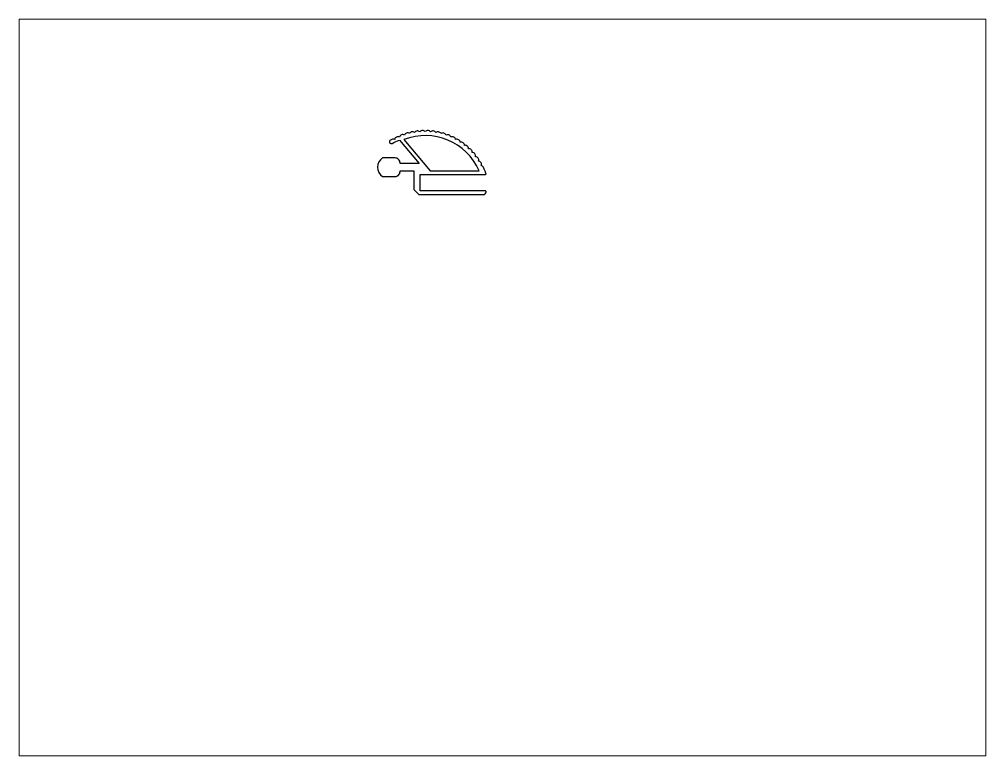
# Paper-space layout 'Layout1' of a CAD drawing. Extents: x 27 to 240, y 20 to 183.
# The model-space entities are those that its viewports show. They can reach past a viewport. Long polylines and large blocks are cut down to what shows.
import ezdxf

# ---------------------------------------------------------------- set-up
doc = ezdxf.new("R2010")
doc.units = 0
doc.header["$LTSCALE"] = 15
doc.layers.get('0').update_dxf_attribs({"linetype": 'CONTINUOUS'})

msp = doc.modelspace()

# ---------------------------------------------------------------- linework, layer by layer
at = {"ltscale": 0.05}
msp.add_lwpolyline([(146.29, 229.32, 0.005999), (145.74, 229.04, 0.423024), (145.44, 228.01, 0.405457), (146.44, 227.71, -0.033654), (149.42, 229.04), (157.29, 219.67), (149.63, 219.67), (149.63, 219.92, 0.414214), (147.63, 221.92), (142.63, 221.92, 0.540541), (142.63, 214.52), (147.63, 214.52, 0.414214), (149.63, 216.52), (149.63, 216.77), (155.13, 216.77), (155.13, 209.44, 0.198912), (155.21, 209.23), (157.04, 207.41, 0.198912), (157.25, 207.32), (182.93, 207.32, 0.414214), (183.93, 208.32), (183.93, 208.52, 0.414214), (183.63, 208.82), (157.63, 208.82), (157.63, 215.32), (183.63, 215.32, 0.414214), (183.93, 215.62), (183.93, 215.65, 0.085076), (183.91, 215.75, 0.024427), (182.96, 218.08, 0.241941), (182.02, 218.85, 0.493299), (180.96, 220.68, 0.4933), (179.76, 222.42, 0.4933), (178.41, 224.06, 0.4933), (176.93, 225.57, 0.4933), (175.33, 226.95, 0.4933), (173.62, 228.2, 0.4933), (171.81, 229.3, 0.4933), (169.92, 230.24, 0.4933), (167.95, 231.02, 0.4933), (165.93, 231.64, 0.4933), (163.86, 232.08, 0.4933), (161.76, 232.35, 0.4933), (159.65, 232.44, 0.4933), (157.53, 232.35, 0.4933), (155.43, 232.09, 0.4933), (153.36, 231.65, 0.4933), (151.34, 231.04, 0.4933), (149.37, 230.27, 0.4933), (147.47, 229.33, 0.23381), (146.29, 229.32)], format="xyb", dxfattribs=at)
msp.add_lwpolyline([(181.23, 216.82, 0.398138), (151.18, 229.28), (161.64, 216.82)], format="xyb", close=True, dxfattribs=at)

psp = doc.layouts.get("Layout1")

# ---------------------------------------------------------------- viewports
at = {"layer": '0', "color": 0, "linetype": 'BYBLOCK', "ltscale": 0.05}
psp.add_viewport(center=(133.35, 101.6), size=(213.36, 162.56), view_center_point=(190.51, 130.3), view_height=293.8955, dxfattribs=at)

doc.saveas('drawing.dxf')
